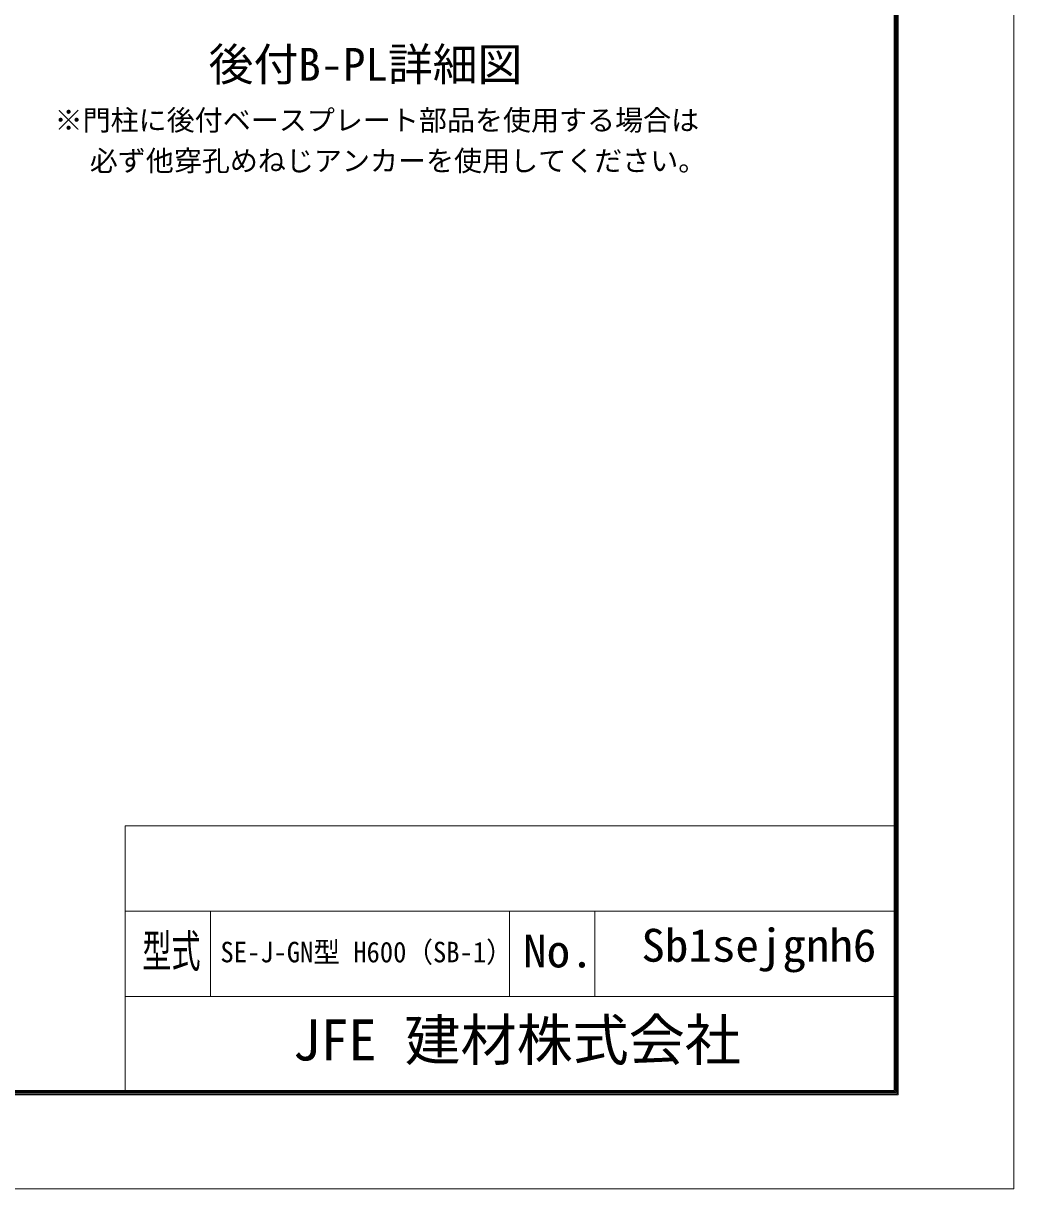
# Model space of a CAD drawing. Units: millimetres, scale not verified. Extents: x -4200 to 4200, y -2970 to 2970.
# Drawn here: x 1882 to 4200, y -2970 to -240 of the extents above; entities that cross this region are included whole.
import ezdxf
from ezdxf.enums import TextEntityAlignment as Align

# ---------------------------------------------------------------- set-up
doc = ezdxf.new("R2010")
doc.units = ezdxf.units.MM
doc.header["$LTSCALE"] = 20
doc.layers.add('0-4_D-STR-TXT', color=7, linetype='Continuous', lineweight=9)
doc.layers.add('0-D_D-TTL', color=7, linetype='Continuous', lineweight=9)
doc.layers.add('0-9_D-TTL-TXT', color=7, linetype='Continuous')
doc.styles.add('ＭＳ ゴシック', font='')
doc.styles.get('ＭＳ ゴシック').set_extended_font_data('MS Gothic')

msp = doc.modelspace()

# ---------------------------------------------------------------- linework, layer by layer
at = {"layer": '0-D_D-TTL'}
for p, q in [((2120, -2120), (2120, -2740)), ((2120, -2120), (3920, -2120)), ((2120, -2320), (3920, -2320)), ((2320, -2320), (2320, -2520)), ((3020, -2320), (3020, -2520)), ((3220, -2320), (3220, -2520)), ((2120, -2520), (3920, -2520))]:
    msp.add_line(p, q, dxfattribs=at)
at = {"layer": '0-D_D-TTL', "color": 2, "lineweight": 18}
msp.add_lwpolyline([(-4200, 2970), (4200, 2970), (4200, -2970), (-4200, -2970)], close=True, dxfattribs=at)
at = {"layer": '0-D_D-TTL'}
for points in [[(-3930, 2750), (3930, 2750), (3930, -2750), (-3930, -2750)], [(-3927.5, 2747.5), (3927.5, 2747.5), (3927.5, -2747.5), (-3927.5, -2747.5)], [(-3925, 2745), (3925, 2745), (3925, -2745), (-3925, -2745)], [(-3922.5, 2742.5), (3922.5, 2742.5), (3922.5, -2742.5), (-3922.5, -2742.5)], [(-3920, 2740), (3920, 2740), (3920, -2740), (-3920, -2740)]]:
    msp.add_lwpolyline(points, close=True, dxfattribs=at)

# ---------------------------------------------------------------- texts
at = {"layer": '0-4_D-STR-TXT', "style": 'ＭＳ ゴシック'}
for s, p in [('※門柱に後付ベースプレート部品を使用する場合は', (1955.11, -505.73)), ('必ず他穿孔めねじアンカーを使用してください。', (2037.41, -600.84))]:
    msp.add_text(s, height=48.09, dxfattribs=at).set_placement(p, align=Align.BOTTOM_LEFT)
at = {"layer": '0-9_D-TTL-TXT', "style": 'ＭＳ ゴシック'}
for s, height, p in [('後付B-PL詳細図', 76.98, (2315.66, -398.16)), ('JFE 建材株式会社', 96.19, (2512.38, -2698.5))]:
    msp.add_text(s, height=height, dxfattribs=at).set_placement(p, align=Align.BOTTOM_LEFT)
for s, height, width, p in [('型式', 76.98, 0.65, (2160.27, -2474.8)), ('No.', 76.98, 1.05, (3052, -2474.8)), ('Sb1sejgnh6', 76.98, 1.05, (3328.67, -2461.47)), ('SE-J-GN型 H600（SB-1）', 48.09, 0.95, (2343.33, -2454.25))]:
    msp.add_text(s, height=height, dxfattribs=dict(at, width=width)).set_placement(p, align=Align.BOTTOM_LEFT)

doc.saveas('drawing.dxf')
